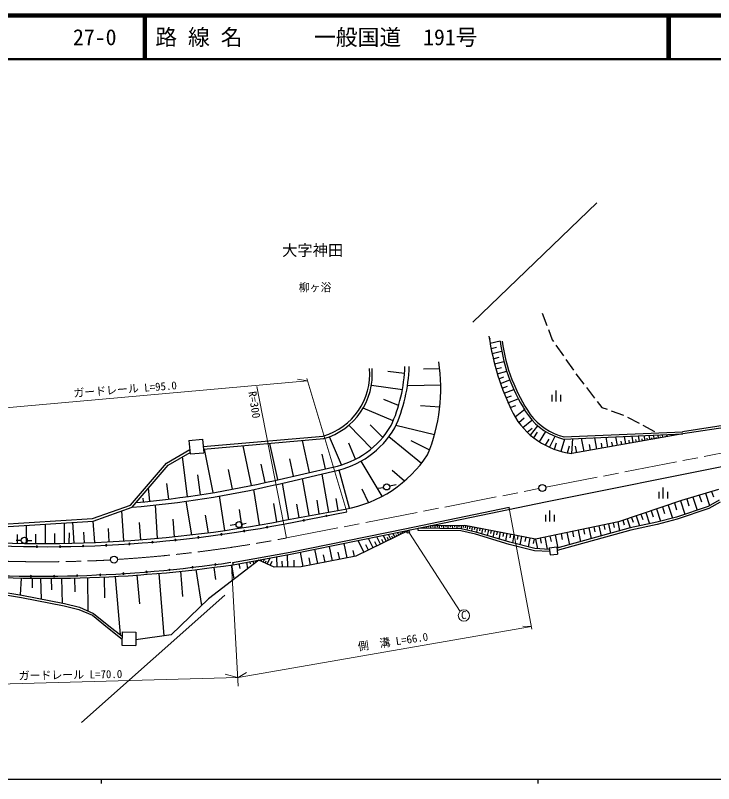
# Model space of a CAD drawing. Units: millimetres, scale not verified. Extents: x 40000 to 680000, y 20000 to 380000.
# Drawn here: x 148320 to 308308, y 204000 to 380000 of the extents above; entities that cross this region are included whole.
import ezdxf
from ezdxf.enums import TextEntityAlignment as Align

# ---------------------------------------------------------------- set-up
doc = ezdxf.new("R2010")
doc.units = ezdxf.units.MM
doc.header["$LTSCALE"] = 1000
doc.linetypes.add('CHAIN', pattern=[18.5, 12, -1.5, 3.5, -1.5])
for name, color, linetype, lineweight in [('M-BGD', 7, 'Continuous', 25), ('M-BMK', 2, 'CHAIN', 13), ('M-BMK-SRVR', 3, 'Continuous', 25), ('M-STR-HTXT', 7, 'Continuous', 13), ('M-TTL', 2, 'Continuous', 13), ('M-TTL-BAND', 7, 'Continuous', 25), ('M-TTL-LINE', 7, 'Continuous', 50), ('M-TTL-TXT', 7, 'Continuous', 50)]:
    doc.layers.add(name, color=color, linetype=linetype, lineweight=lineweight)
doc.layers.add('M-BMK-HTXT', color=7, linetype='Continuous')
doc.styles.add('ＭＳ ゴシック', font='')
doc.styles.get('ＭＳ ゴシック').set_extended_font_data('MS Gothic')

msp = doc.modelspace()

# ---------------------------------------------------------------- linework, layer by layer
at = {"layer": 'M-BGD'}
for p, q in [((253126, 309708), (281530, 337070)), ((269023, 311754), (270084, 308948)), ((270438, 308013), (271326, 305666)), ((256844, 305927), (257183, 306011)), ((257107, 304873), (259365, 305438)), ((271326, 305666), (271607, 305263)), ((257311, 303689), (258570, 304004)), ((257554, 302515), (259740, 303062)), ((272178, 304442), (273891, 301980)), ((257821, 301347), (259131, 301675)), ((274462, 301159), (276175, 298696)), ((258110, 300185), (260258, 300722)), ((258418, 299048), (259687, 299365)), ((237480, 297927), (233680, 298433)), ((245308, 299012), (241839, 298962)), ((258747, 297917), (260907, 298457)), ((276757, 297883), (278588, 295507)), ((259109, 296764), (260237, 297207)), ((259470, 295684), (261585, 296515)), ((236987, 294229), (229884, 295176)), ((245796, 295257), (238161, 295148)), ((259868, 294568), (261115, 295057)), ((260288, 293459), (262492, 294325)), ((272252, 291539), (272252, 294039)), ((279199, 294715), (281030, 292339)), ((260729, 292360), (262026, 292869)), ((261192, 291269), (263534, 292188)), ((271252, 293039), (271252, 291539)), ((273252, 293039), (273252, 291539)), ((236119, 290595), (232743, 292020)), ((245579, 290256), (241149, 290554)), ((261698, 290142), (262980, 290646)), ((281641, 291547), (282680, 290200)), ((234875, 287089), (227985, 289998)), ((262808, 288001), (265133, 289878)), ((282680, 290200), (283900, 289756)), ((284840, 289414), (287659, 288389)), ((263641, 286754), (264897, 287767)), ((264578, 285589), (266691, 287294)), ((288569, 287979), (291214, 286564)), ((321870, 287763), (301179, 284596)), ((321945, 287269), (301255, 284101)), ((229937, 280754), (224688, 286082)), ((232486, 283287), (229612, 286203)), ((244359, 283920), (235528, 286072)), ((265590, 284524), (266732, 285446)), ((266330, 283846), (268064, 285946)), ((292096, 286093), (294741, 284678)), ((191370, 281206), (218874, 283624)), ((223026, 277017), (220292, 283471)), ((241351, 277371), (233872, 283419)), ((267116, 283204), (267914, 284495)), ((268403, 282298), (269853, 284644)), ((270736, 281038), (271979, 283575)), ((273920, 283449), (301234, 284601)), ((273941, 282950), (301255, 284101)), ((301255, 284101), (275792, 279618)), ((286291, 281466), (285925, 283469)), ((288219, 281806), (287902, 283538)), ((289898, 282101), (289621, 283611)), ((291358, 282359), (291118, 283674)), ((292630, 282583), (292420, 283729)), ((293737, 282778), (293554, 283777)), ((294722, 282951), (294563, 283819)), ((295707, 283124), (295572, 283862)), ((296199, 283211), (296158, 283437)), ((296692, 283298), (296581, 283904)), ((297184, 283385), (297155, 283544)), ((297677, 283471), (297590, 283947)), ((298169, 283558), (298152, 283651)), ((298662, 283645), (298599, 283989)), ((299154, 283731), (299128, 283885)), ((299646, 283818), (299607, 284032)), ((300137, 283904), (300121, 283983)), ((300630, 283991), (300613, 284074)), ((188095, 282632), (191220, 282906)), ((188095, 282632), (188368, 279525)), ((191220, 282906), (191493, 279800)), ((191422, 280608), (218985, 283032)), ((208425, 273665), (206586, 281942)), ((215726, 275290), (214101, 282602)), ((226260, 278331), (224718, 281972)), ((238948, 282595), (243213, 280462)), ((269763, 281510), (270634, 282918)), ((271875, 280595), (272326, 282092)), ((273337, 280155), (274183, 282960)), ((275792, 279618), (276065, 283039)), ((278610, 280114), (278059, 283123)), ((280071, 280371), (279830, 281688)), ((281532, 280628), (281053, 283249)), ((282804, 280852), (282597, 281984)), ((284077, 281076), (283659, 283359)), ((285184, 281271), (285006, 282242)), ((287255, 281636), (287103, 282467)), ((289058, 281954), (288929, 282663)), ((290628, 282230), (290518, 282833)), ((291994, 282471), (291901, 282981)), ((293184, 282680), (293105, 283110)), ((294230, 282864), (294164, 283224)), ((295215, 283038), (295161, 283331)), ((182931, 277411), (188279, 280535)), ((183321, 276944), (188338, 279874)), ((193671, 270668), (191645, 280628)), ((202405, 272290), (200550, 281411)), ((274815, 279770), (275314, 281423)), ((276931, 279818), (276651, 281347)), ((187763, 269761), (186623, 278873)), ((188368, 279525), (191493, 279800)), ((212082, 274450), (211206, 278391)), ((219370, 276130), (218624, 279486)), ((269766, 268552), (323406, 279330)), ((174702, 267830), (182931, 277411)), ((175053, 267318), (183321, 276944)), ((205517, 272950), (204658, 277172)), ((207804, 273464), (221075, 276523)), ((232386, 269842), (227555, 277894)), ((190706, 270194), (190137, 274750)), ((198046, 271439), (197120, 275993)), ((208029, 272489), (221286, 275545)), ((220150, 266206), (218605, 274927)), ((224873, 267093), (222482, 275823)), ((237445, 273298), (234617, 275697)), ((210992, 264501), (209516, 272832)), ((215639, 265447), (214141, 273898)), ((179155, 268711), (178786, 271664)), ((183464, 269197), (183017, 272771)), ((204269, 263270), (202978, 271387)), ((229262, 268424), (227800, 271468)), ((232745, 271728), (231384, 271604)), ((234058, 272212), (235539, 272550)), ((296768, 269326), (296768, 271826)), ((309412, 271411), (300979, 268861)), ((177690, 268617), (177592, 269402)), ((196351, 262013), (195098, 269896)), ((222313, 266629), (221795, 269288)), ((295768, 270826), (295768, 269326)), ((297768, 270826), (297768, 269326)), ((303575, 269646), (304546, 266647)), ((305007, 270079), (305496, 268568)), ((306438, 270512), (307355, 267681)), ((307834, 270934), (308241, 269678)), ((166005, 264744), (174702, 267830)), ((176236, 268435), (176207, 268667)), ((180898, 260195), (180408, 267838)), ((188716, 261011), (187491, 268714)), ((208214, 263980), (207545, 268190)), ((213322, 264935), (212777, 268014)), ((217896, 265786), (217434, 268938)), ((237681, 261888), (269766, 268552)), ((300979, 268861), (286541, 264007)), ((297916, 267831), (298894, 264812)), ((299321, 268303), (299826, 266746)), ((300727, 268776), (301724, 265695)), ((302150, 269215), (302655, 267655)), ((309577, 268923), (307026, 267483)), ((309830, 268492), (307231, 267024)), ((166126, 264151), (175053, 267318)), ((173175, 259596), (172733, 266495)), ((200314, 262614), (199653, 266774)), ((209630, 264248), (223918, 266907)), ((209768, 263452), (224247, 266249)), ((223967, 266922), (223958, 266972)), ((237579, 262378), (261466, 267339)), ((261557, 266791), (261466, 267339)), ((270771, 264060), (270771, 266560)), ((292785, 266106), (293623, 263517)), ((294011, 266518), (294455, 265146)), ((295237, 266930), (296155, 264096)), ((296577, 267381), (297069, 265861)), ((307026, 267483), (299828, 265056)), ((307231, 267024), (299971, 264577)), ((127906, 262361), (166005, 264744)), ((127994, 261765), (166126, 264151)), ((166493, 259244), (166178, 264154)), ((184754, 260571), (184499, 264556)), ((192537, 261487), (191896, 265522)), ((286541, 264007), (267496, 260017)), ((269771, 265560), (269771, 264060)), ((271771, 265560), (271771, 264060)), ((287515, 264322), (287840, 263319)), ((288489, 264638), (289158, 262573)), ((289511, 265005), (289871, 263893)), ((290539, 265351), (291292, 263026)), ((291662, 265728), (292062, 264492)), ((299828, 265056), (295262, 263863)), ((299971, 264577), (295377, 263376)), ((150865, 259017), (150883, 263197)), ((155210, 259063), (155228, 263469)), ((159554, 259045), (159573, 263741)), ((161819, 259089), (161513, 263862)), ((169835, 259401), (169639, 262459)), ((177038, 259870), (176783, 263841)), ((198882, 263340), (197530, 263171)), ((200280, 263403), (201232, 263706)), ((211255, 257031), (237581, 262378)), ((240628, 262006), (240635, 262506)), ((250466, 262382), (240635, 262506)), ((241436, 262662), (241438, 262495)), ((241935, 262762), (241936, 262625)), ((242434, 262861), (242438, 262483)), ((242933, 262961), (242935, 262719)), ((251289, 263143), (243432, 263061)), ((243432, 263061), (243438, 262470)), ((243932, 263066), (243935, 262765)), ((244432, 263071), (244438, 262458)), ((244932, 263077), (244935, 262764)), ((245432, 263082), (245438, 262445)), ((245932, 263087), (245935, 262763)), ((246432, 263092), (246438, 262433)), ((246932, 263097), (246935, 262762)), ((247432, 263103), (247439, 262420)), ((247932, 263108), (247935, 262761)), ((248431, 263113), (248439, 262408)), ((248931, 263118), (248935, 262760)), ((249431, 263124), (249439, 262395)), ((249931, 263129), (249935, 262759)), ((250431, 263134), (250439, 262382)), ((253839, 261601), (250466, 262382)), ((250931, 263139), (250936, 262697)), ((267496, 260017), (251289, 263143)), ((251457, 263111), (251366, 262638)), ((251948, 263016), (251768, 262080)), ((252476, 262914), (252378, 262405)), ((253004, 262812), (252816, 261837)), ((253573, 262702), (253468, 262154)), ((254143, 262593), (253945, 261569)), ((254755, 262474), (254641, 261883)), ((255368, 262356), (255148, 261213)), ((289215, 262588), (272414, 257905)), ((278469, 262316), (278718, 261125)), ((279688, 262571), (280210, 260078)), ((280850, 262815), (281087, 261680)), ((282012, 263058), (282502, 260717)), ((283119, 263290), (283346, 262208)), ((284226, 263522), (284687, 261326)), ((285282, 263743), (285498, 262712)), ((286338, 263964), (286769, 261906)), ((295262, 263863), (289215, 262588)), ((295377, 263376), (289334, 262102)), ((148832, 259049), (148840, 261058)), ((153037, 258999), (153046, 261175)), ((157382, 259054), (157391, 261295)), ((160670, 259062), (160689, 261451)), ((164156, 259157), (164000, 261591)), ((211354, 256541), (237681, 261888)), ((238533, 262065), (226361, 256109)), ((231984, 258861), (231152, 260562)), ((233316, 259513), (232653, 260867)), ((234368, 260027), (233839, 261108)), ((234817, 260247), (234589, 260713)), ((235266, 260467), (234852, 261314)), ((235715, 260687), (235546, 261033)), ((236164, 260907), (235864, 261520)), ((236613, 261126), (236503, 261353)), ((237063, 261346), (236877, 261725)), ((237512, 261566), (237459, 261673)), ((237961, 261786), (237889, 261932)), ((250406, 261883), (240628, 262006)), ((253711, 261117), (250406, 261883)), ((261481, 258815), (253711, 261117)), ((261613, 259297), (253839, 261601)), ((256029, 262229), (255906, 261592)), ((256689, 262101), (256443, 260829)), ((257349, 261974), (257217, 261290)), ((258010, 261847), (257737, 260431)), ((258717, 261710), (258576, 260977)), ((259425, 261574), (259128, 260033)), ((260183, 261427), (260032, 260642)), ((260941, 261281), (260616, 259593)), ((261754, 261124), (261592, 260282)), ((262567, 260968), (262215, 259145)), ((263438, 260800), (263264, 259897)), ((264309, 260632), (263938, 258712)), ((270810, 260711), (271078, 259432)), ((272009, 260962), (272636, 257967)), ((289334, 262102), (272472, 257402)), ((273350, 261243), (273625, 259933)), ((274692, 261525), (275283, 258705)), ((275971, 261792), (276233, 260544)), ((277250, 262060), (277806, 259408)), ((149687, 259674), (148539, 259716)), ((151083, 259675), (152076, 259675)), ((224320, 255709), (223666, 259042)), ((228162, 256990), (226838, 259695)), ((229230, 257513), (228637, 258723)), ((230298, 258036), (229252, 260172)), ((231141, 258448), (230673, 259404)), ((232650, 259187), (232281, 259942)), ((233842, 259770), (233551, 260366)), ((267254, 257361), (261481, 258815)), ((267331, 257857), (261613, 259297)), ((265242, 260452), (265056, 259485)), ((266176, 260271), (265785, 258247)), ((267176, 260079), (266976, 259042)), ((267496, 260017), (267956, 257819)), ((268553, 260238), (268789, 259110)), ((269611, 260460), (270192, 257683)), ((198102, 254647), (211265, 257033)), ((214255, 253735), (213615, 257000)), ((217607, 254393), (216963, 257680)), ((220964, 255051), (220314, 258361)), ((222642, 255380), (222312, 257059)), ((226000, 256038), (225731, 257411)), ((270727, 257149), (267254, 257361)), ((270668, 257654), (267331, 257857)), ((270625, 258024), (272376, 258228)), ((270625, 258024), (270817, 256383)), ((272376, 258228), (272568, 256588)), ((204066, 255204), (192548, 246319)), ((198191, 254155), (211354, 256541)), ((207603, 253559), (204066, 255204)), ((204203, 255140), (204250, 255240)), ((205110, 254718), (205461, 255473)), ((206016, 254297), (206665, 255691)), ((208274, 253568), (208242, 255977)), ((210734, 253600), (210696, 256422)), ((212190, 253620), (212168, 255209)), ((226361, 256109), (213773, 253641)), ((215931, 254064), (215602, 255739)), ((219285, 254722), (218957, 256399)), ((270817, 256383), (272568, 256588)), ((193771, 253544), (194209, 250762)), ((197848, 254105), (198367, 250808)), ((198102, 254647), (198209, 254122)), ((199551, 254402), (199732, 253251)), ((201251, 254710), (201487, 253215)), ((202021, 254849), (202104, 254320)), ((202791, 254989), (202899, 254304)), ((203282, 255081), (203316, 254866)), ((203776, 255158), (203801, 255000)), ((204656, 254929), (204757, 255145)), ((205563, 254508), (205817, 255054)), ((206728, 253966), (207179, 254937)), ((213773, 253641), (207603, 253559)), ((209504, 253584), (209486, 254927)), ((176171, 251799), (176727, 245208)), ((181158, 252168), (182365, 237864)), ((186135, 252641), (186623, 246866)), ((189684, 253038), (190980, 244811)), ((149644, 251089), (149415, 247229)), ((152160, 251053), (152204, 248830)), ((154113, 251039), (154207, 246246)), ((156513, 251039), (156564, 248417)), ((158912, 251059), (159026, 245240)), ((161861, 251110), (161924, 247909)), ((164810, 251190), (164959, 243561)), ((168655, 251329), (168748, 246593)), ((171189, 251379), (172307, 238131)), ((133868, 249306), (149727, 246670)), ((133979, 249795), (149816, 247162)), ((149727, 246670), (159499, 244740)), ((149816, 247162), (159607, 245229)), ((196318, 247167), (163483, 217981)), ((159499, 244740), (162861, 243930)), ((159607, 245229), (163021, 244406)), ((192548, 246319), (183992, 238092)), ((162861, 243930), (165967, 242576)), ((163021, 244406), (166229, 243008)), ((166229, 243008), (169726, 240169)), ((165967, 242576), (169411, 239781)), ((169416, 239777), (172772, 237128)), ((169726, 240169), (172782, 237756)), ((172800, 238775), (172747, 235725)), ((172800, 238775), (175951, 238721)), ((175951, 238721), (175899, 235670)), ((183992, 238092), (175921, 236962)), ((172747, 235725), (175899, 235670))]:
    msp.add_line(p, q, dxfattribs=at)
for centre, radius in [((233395, 271987), 700), ((199582, 263349), 700), ((238331, 261662), 300), ((150385, 259729), 700)]:
    msp.add_circle(centre, radius, dxfattribs=at)
for centre, radius, start, end in [((316320, 315315), 60144, 188.44845, 206.16853), ((298010, 310315), 38952, 187.3574, 214.42056), ((298010, 310315), 38452, 187.3574, 214.42056), ((202265, 300640), 35314, 335.35966, 358.30876), ((202265, 300640), 36314, 335.35966, 358.30876), ((206811, 294439), 38994, 337.20246, 9.14688), ((214761, 297786), 14746, 286.19539, 4.97148), ((214761, 297786), 15346, 285.97417, 4.97148), ((278059, 297390), 17917, 208.68428, 262.73109), ((277225, 296653), 14091, 216.3678, 256.52233), ((277225, 296653), 13591, 216.3678, 256.52233), ((217126, 296192), 20062, 281.35259, 329.4921), ((217126, 296192), 21062, 281.39173, 329.4921), ((218939, 294955), 28487, 280.0661, 326.73471), ((154708, 504793), 237344, 275.14325, 282.94013), ((154708, 504793), 238344, 274.89655, 282.94013), ((154427, 551714), 292719, 263.8968, 280.8979), ((214406, 264348), 150, 0, 180), ((214406, 264348), 150, 180, 0), ((219610, 265353), 150, 0, 180), ((219610, 265353), 150, 180, 0), ((155212, 548899), 290614, 263.63093, 280.82015), ((205988, 262755), 150, 0, 180), ((205988, 262755), 150, 180, 0), ((190265, 260407), 150, 0, 180), ((195520, 261094), 150, 0, 180), ((195520, 261094), 150, 180, 0), ((200762, 261877), 150, 0, 180), ((200762, 261877), 150, 180, 0), ((169145, 258619), 150, 0, 180), ((174436, 258921), 150, 0, 180), ((174436, 258921), 150, 180, 0), ((179721, 259320), 150, 0, 180), ((179721, 259320), 150, 180, 0), ((184998, 259815), 150, 0, 180), ((184998, 259815), 150, 180, 0), ((190265, 260407), 150, 180, 0), ((153250, 258291), 150, 0, 180), ((153250, 258291), 150, 180, 0), ((158550, 258304), 150, 0, 180), ((158550, 258304), 150, 180, 0), ((163849, 258413), 150, 0, 180), ((163849, 258413), 150, 180, 0), ((169145, 258619), 150, 180, 0), ((153520, 559177), 307670, 265.07911, 278.25886), ((155251, 548225), 297188, 264.74967, 278.30762), ((188904, 253548), 150, 0, 180), ((188904, 253548), 150, 180, 0), ((194163, 254203), 150, 0, 180), ((194163, 254203), 150, 180, 0), ((162481, 251637), 150, 0, 180), ((167777, 251837), 150, 0, 180), ((167777, 251837), 150, 180, 0), ((173069, 252128), 150, 0, 180), ((173069, 252128), 150, 180, 0), ((178355, 252511), 150, 0, 180), ((178355, 252511), 150, 180, 0), ((183634, 252984), 150, 0, 180), ((183634, 252984), 150, 180, 0), ((151882, 251511), 150, 0, 180), ((151882, 251511), 150, 180, 0), ((157182, 251529), 150, 0, 180), ((157182, 251529), 150, 180, 0), ((162481, 251637), 150, 180, 0)]:
    msp.add_arc(centre, radius, start, end, dxfattribs=at)
at = {"layer": 'M-BMK'}
for p, q in [((269831, 271883), (366676, 290726)), ((210429, 260274), (268261, 271577))]:
    msp.add_line(p, q, dxfattribs=at)
for centre, radius, start, end in [((154479, 557906), 303080, 254.48081, 272.96273), ((152364, 563084), 308327, 273.60257, 280.85488)]:
    msp.add_arc(centre, radius, start, end, dxfattribs=at)
at = {"layer": 'M-BMK-SRVR'}
for centre in [(269046, 271730), (170939, 255317)]:
    msp.add_circle(centre, 800, dxfattribs=at)
at = {"layer": 'M-STR-HTXT'}
for p, q in [((125967, 288327), (215287, 296244)), ((215280, 296244), (212977, 296655)), ((224247, 266249), (215116, 296820)), ((210408, 260243), (203662, 294961)), ((261557, 266668), (266658, 239354)), ((238604, 261403), (250204, 243468)), ((197848, 254105), (199361, 226356)), ((266544, 239964), (199361, 228330)), ((266544, 239964), (264560, 240054)), ((199253, 228327), (196399, 229112)), ((199361, 228330), (201253, 229441)), ((199361, 228330), (124415, 226194))]:
    msp.add_line(p, q, dxfattribs=at)
msp.add_circle((251100, 242504), 1300, dxfattribs=at)
at = {"layer": 'M-TTL', "lineweight": 140}
msp.add_line((680000, 380000), (40000, 380000), dxfattribs=at)
at = {"layer": 'M-TTL-BAND'}
for p, q in [((40000, 205000), (579000, 205000)), ((168000, 205000), (168000, 204000)), ((268000, 205000), (268000, 204000))]:
    msp.add_line(p, q, dxfattribs=at)
at = {"layer": 'M-TTL-LINE'}
for p, q in [((177750, 380000), (177750, 370000)), ((178250, 380000), (178250, 370000)), ((297750, 380000), (297750, 370000)), ((298250, 380000), (298250, 370000)), ((40000, 370000), (680000, 370000))]:
    msp.add_line(p, q, dxfattribs=at)

# ---------------------------------------------------------------- texts
at = {"layer": 'M-BMK-HTXT', "style": 'ＭＳ ゴシック'}
for s, height, p in [('大字神田', 2566, (209443, 324132)), ('柳ヶ浴', 1833, (213247, 316223))]:
    msp.add_text(s, height=height, dxfattribs=at).set_placement(p, align=Align.BOTTOM_LEFT)
at = {"layer": 'M-STR-HTXT', "style": 'ＭＳ ゴシック'}
for s, rotation, p in [('ガードレール L=95.0', 4.402, (161754, 291993)), ('R=300', 279.177, (201154, 293633)), ('側\u3000溝 L=66.0', 8.188, (227011, 233928)), ('ガードレール L=70.0', 1.028, (149106, 227242))]:
    msp.add_text(s, height=1833, rotation=rotation, dxfattribs=at).set_placement(p, align=Align.BOTTOM_LEFT)
msp.add_text('C', height=1833, dxfattribs=at).set_placement((250440, 241165), align=Align.BOTTOM_LEFT)
at = {"layer": 'M-TTL-TXT', "style": 'ＭＳ ゴシック'}
for s, p in [('27-0', (161521, 375000)), ('路 線 名', (180380, 375000)), ('一般国道\u3000191号', (216734, 375000))]:
    msp.add_text(s, height=3666, dxfattribs=at).set_placement(p, align=Align.MIDDLE_LEFT)

doc.saveas('drawing.dxf')
